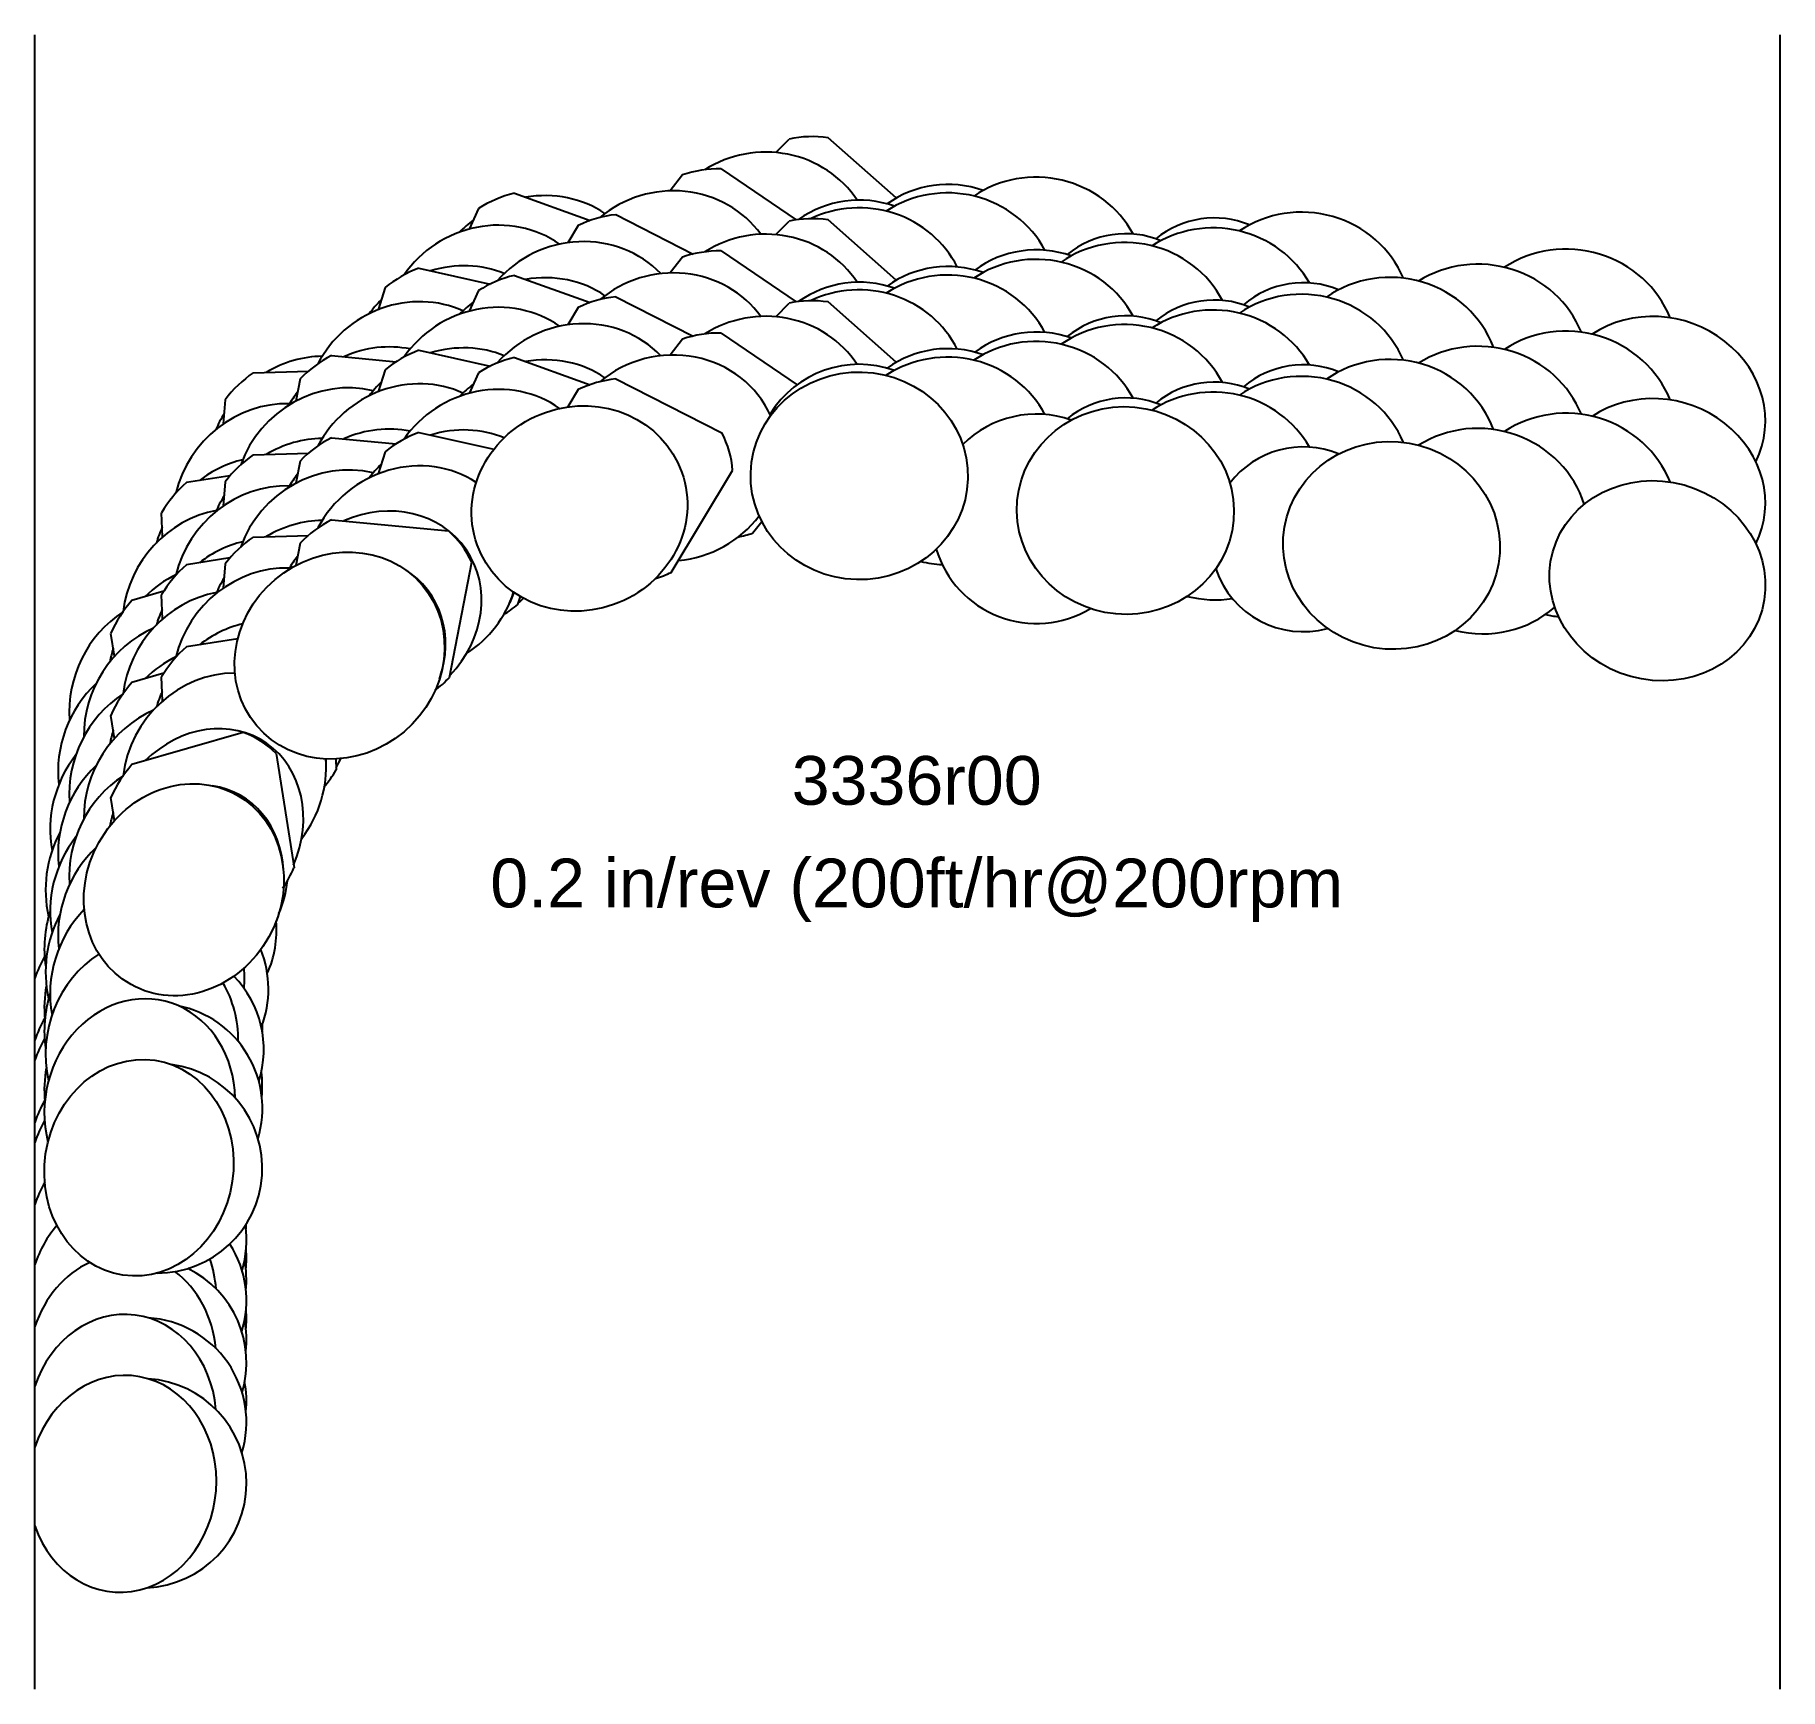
# Model space of a CAD drawing. Header units: inches. Extents: x -4.25 to 0, y -3.06 to 0.96.
import ezdxf
from ezdxf.enums import TextEntityAlignment as Align

# ---------------------------------------------------------------- set-up
doc = ezdxf.new("R2010")
doc.units = ezdxf.units.IN
doc.header["$MEASUREMENT"] = 0
for name, color, linetype, true_color in [('Blade_1', 30, 'Continuous', 0xff7f00), ('Blade_2', 7, 'Continuous', 0xcccc00), ('Blade_3', 7, 'Continuous', 0x00cc00), ('Blade_4', 7, 'Continuous', 0x00cccc), ('Blade_5', 7, 'Continuous', 0x0066cc), ('Blade_6', 190, 'Continuous', 0x7f00ff)]:
    doc.layers.add(name, color=color, linetype=linetype, true_color=true_color)
doc.layers.add('Gage_Line', color=7, linetype='Continuous')
doc.styles.get("Standard").update_dxf_attribs({"font": 'arial.ttf'})

msp = doc.modelspace()

# ---------------------------------------------------------------- linework, layer by layer
at = {"layer": 'Blade_1'}
for centre, major_axis, ratio, start_param, end_param in [((-2.2425, 0.2907), (0.2644, -0.0074), 0.95627, 6.757133, 8.345964), ((-1.5943, 0.2062), (0.2634, -0.0242), 0.956052, 6.837031, 8.575441), ((-2.9238, 0.2111), (0.2494, 0.0881), 0.939006, 6.681882, 8.399211), ((-1.8111, 0.186), (0.255, 0), 1, 7.514853, 8.483969), ((-0.9463, 0.1211), (0.2607, -0.0447), 0.955492, 6.79328, 8.657632), ((-2.2425, 0.0907), (0.2644, -0.0074), 0.95627, 6.757133, 8.345964), ((-1.1614, 0.1361), (0.225, 0), 1, 7.46016, 8.55819), ((-0.2987, 0.035), (0.2548, -0.0708), 0.915611, 6.10929, 8.753162), ((-2.9238, 0.0111), (0.2494, 0.0881), 0.939006, 6.681882, 8.399211), ((-1.5943, 0.0062), (0.2634, -0.0242), 0.956052, 6.837031, 8.575441), ((-1.8111, -0.014), (0.255, 0), 1, 7.514853, 8.483969), ((-1.1614, -0.0639), (0.225, 0), 1, 7.46016, 8.55819), ((-0.9463, -0.0789), (0.2607, -0.0447), 0.955492, 6.79328, 8.657632), ((-3.5081, -0.1472), (0.2018, 0.171), 0.918548, 6.867781, 8.420197), ((-0.2987, -0.165), (0.2548, -0.0708), 0.915611, 6.10929, 8.753162), ((-1.8111, -0.214), (0.255, 0), 1, 7.514853, 8.634754), ((-1.1614, -0.2639), (0.225, 0), 1, 7.46016, 8.770215), ((-3.5081, -0.3472), (0.2018, 0.171), 0.918548, 6.867781, 8.420197), ((-1.8111, -0.214), (0.255, 0), 1, 3.436745, 5.253736), ((-3.5016, -0.5506), (0.2014, 0.1714), 0.880537, 5.294634, 6.562041), ((-1.1614, -0.2639), (0.225, 0), 1, 3.468386, 4.978785), ((-3.8873, -0.7176), (0.1285, 0.2312), 0.895016, 7.14853, 8.421167), ((-3.8873, -0.9176), (0.1285, 0.2312), 0.895016, 7.14853, 8.421167), ((-3.8796, -1.118), (0.1282, 0.2313), 0.85264, 5.339143, 6.591919), ((-3.9966, -1.3947), (0.0389, 0.2616), 0.868508, 7.817125, 8.129038), ((-3.9966, -1.5947), (0.0389, 0.2616), 0.868508, 7.817125, 8.129038), ((-3.9512, -1.7962), (0.0373, 0.2523), 1, 3.284309, 6.295845), ((-3.9512, -1.5962), (0.0373, 0.2523), 1, 4.757248, 4.99483), ((-3.9898, -2.1635), (0.0222, 0.254), 1, 4.698568, 4.888085), ((-4.0367, -2.5649), (0.0232, 0.2635), 0.86378, 2.042772, 7.58536), ((-3.9898, -2.5635), (0.0222, 0.254), 1, 3.277902, 6.308605), ((-3.9898, -2.3635), (0.0222, 0.254), 1, 4.698568, 4.985596)]:
    msp.add_ellipse(centre, major_axis=major_axis, ratio=ratio, start_param=start_param, end_param=end_param, dxfattribs=at)
for centre, major_axis, ratio in [((-2.2425, -0.1093), (0.2644, -0.0074), 0.95627), ((-2.9238, -0.1889), (0.2494, 0.0881), 0.939006), ((-1.5943, -0.1938), (0.2634, -0.0242), 0.956052), ((-0.9463, -0.2789), (0.2607, -0.0447), 0.955492), ((-0.2987, -0.3649), (0.2548, -0.0708), 0.915611), ((-3.5081, -0.5472), (0.2018, 0.171), 0.918548), ((-3.8873, -1.1176), (0.1285, 0.2312), 0.895016), ((-3.9966, -1.7947), (0.0389, 0.2616), 0.868508)]:
    msp.add_ellipse(centre, major_axis=major_axis, ratio=ratio, dxfattribs=at)
at = {"layer": 'Blade_2'}
for p, q in [((-2.8354, 0.5269), (-2.6473, 0.431)), ((-2.9267, 0.5008), (-2.9521, 0.4586)), ((-2.9267, 0.3008), (-2.9521, 0.2586)), ((-2.8354, 0.3269), (-2.6473, 0.231)), ((-3.5281, 0.1836), (-3.3705, 0.1686)), ((-3.6042, 0.1267), (-3.6146, 0.0725)), ((-2.9267, 0.1008), (-2.9521, 0.0586)), ((-2.8354, 0.1269), (-2.577, -0.0047)), ((-3.5281, -0.0164), (-3.3705, -0.0314)), ((-3.6042, -0.0733), (-3.6146, -0.1275)), ((-2.7005, -0.3445), (-2.5509, -0.0961)), ((-3.5281, -0.2164), (-3.2431, -0.2435)), ((-3.6042, -0.2733), (-3.6146, -0.3275)), ((-3.2405, -0.6006), (-3.1862, -0.3195)), ((-3.936, -0.3904), (-4.0137, -0.4129)), ((-4.056, -0.549), (-4.0647, -0.493)), ((-3.936, -0.5904), (-4.0137, -0.6129)), ((-4.056, -0.749), (-4.0647, -0.693)), ((-3.7427, -0.7345), (-4.0137, -0.8129)), ((-3.6626, -0.7855), (-3.619, -1.0642)), ((-4.056, -0.949), (-4.0647, -0.893))]:
    msp.add_line(p, q, dxfattribs=at)
for centre, major_axis, ratio, start_param, end_param in [((-2.8136, 0.2781), (0.2543, 0.0728), 0.942109, 7.673418, 8.034545), ((-2.8136, 0.0781), (0.2543, 0.0728), 0.942109, 7.673418, 8.034545), ((-3.4223, -0.037), (0.2117, 0.1585), 0.922174, 7.673418, 8.034545), ((-3.4162, -0.0408), (0.2114, 0.159), 0.884899, 6.946172, 7.595004), ((-3.4162, -0.0408), (0.2114, 0.159), 0.884899, 8.137406, 8.288697), ((-2.8136, -0.1219), (0.2543, 0.0728), 0.942109, 7.673418, 8.034545), ((-3.4162, -0.2408), (0.2114, 0.159), 0.884899, 6.946172, 7.595004), ((-3.4223, -0.237), (0.2117, 0.1585), 0.922174, 7.673418, 8.034545), ((-2.8136, -0.1219), (0.2543, 0.0728), 0.942109, 6.091392, 6.474978), ((-3.4162, -0.2408), (0.2114, 0.159), 0.884899, 8.137406, 8.288697), ((-3.4162, -0.4408), (0.2114, 0.159), 0.884899, 4.894006, 7.595004), ((-3.4223, -0.437), (0.2117, 0.1585), 0.922174, 7.673418, 8.034545), ((-3.4223, -0.437), (0.2117, 0.1585), 0.922174, 6.087193, 6.479178), ((-3.4162, -0.4408), (0.2114, 0.159), 0.884899, 8.137406, 8.288697), ((-3.8343, -0.5795), (0.1418, 0.2233), 0.857492, 7.228221, 7.589144), ((-2.8136, -0.1219), (0.2543, 0.0728), 0.942109, 4.736517, 4.892953), ((-3.8419, -0.5786), (0.1421, 0.2231), 0.899147, 7.673418, 8.034545), ((-3.8343, -0.5795), (0.1418, 0.2233), 0.857492, 8.153363, 8.287058), ((-3.8343, -0.7795), (0.1418, 0.2233), 0.857492, 7.228221, 7.589144), ((-3.8419, -0.7786), (0.1421, 0.2231), 0.899147, 7.673418, 8.034545), ((-3.4223, -0.437), (0.2117, 0.1585), 0.922174, 4.711021, 4.892953), ((-3.8343, -0.9795), (0.1418, 0.2233), 0.857492, 4.897768, 7.589144), ((-3.8343, -0.7795), (0.1418, 0.2233), 0.857492, 8.153363, 8.287058), ((-3.8419, -0.9786), (0.1421, 0.2231), 0.899147, 6.082106, 6.484265), ((-3.8419, -0.9786), (0.1421, 0.2231), 0.899147, 7.673418, 8.034545), ((-3.8343, -0.9795), (0.1418, 0.2233), 0.857492, 8.153363, 8.287058), ((-3.8419, -0.9786), (0.1421, 0.2231), 0.899147, 4.680244, 4.892953), ((-3.9946, -1.2464), (0.0545, 0.2588), 0.873131, 7.740369, 8.260104), ((-3.9946, -1.6464), (0.0545, 0.2588), 0.873131, 4.975761, 8.36886), ((-3.9946, -1.4464), (0.0545, 0.2588), 0.873131, 7.740369, 8.260104), ((-3.9509, -1.6503), (0.0521, 0.2496), 1, 4.626582, 6.288256), ((-3.9509, -1.4503), (0.0521, 0.2496), 1, 4.865094, 4.939672), ((-3.9898, -2.015), (0.0222, 0.254), 1, 4.693083, 4.8837), ((-4.0367, -2.4163), (0.0232, 0.2635), 0.86378, 4.91271, 7.58536), ((-3.9898, -2.415), (0.0222, 0.254), 1, 4.504132, 6.308588), ((-3.9898, -2.215), (0.0222, 0.254), 1, 4.693083, 4.990033)]:
    msp.add_ellipse(centre, major_axis=major_axis, ratio=ratio, start_param=start_param, end_param=end_param, dxfattribs=at)
at = {"layer": 'Blade_3'}
for centre, major_axis, ratio, start_param, end_param in [((-2.7013, 0.3343), (0.2583, 0.0571), 0.945122, 6.668808, 8.361108), ((-2.2424, 0.3073), (0.255, 0), 1, 7.511612, 8.472618), ((-2.0264, 0.3269), (0.2642, -0.0128), 0.956214, 0.514697, 2.221917), ((-1.5938, 0.2555), (0.225, 0), 1, 7.461987, 8.539327), ((-1.3783, 0.2416), (0.2628, -0.0303), 0.95593, 6.892858, 8.571299), ((-2.7013, 0.1343), (0.2583, 0.0571), 0.945122, 6.668808, 8.361108), ((-2.0264, 0.1269), (0.2642, -0.0128), 0.956214, 0.514697, 2.221917), ((-0.7304, 0.156), (0.2594, -0.0515), 0.944174, 6.834887, 8.642965), ((-2.2424, 0.1073), (0.255, 0), 1, 7.511612, 8.472618), ((-3.3313, 0.064), (0.2209, 0.1454), 0.925715, 6.807845, 8.397171), ((-1.3783, 0.0416), (0.2628, -0.0303), 0.95593, 6.892858, 8.571299), ((-1.5938, 0.0555), (0.225, 0), 1, 7.461987, 8.539327), ((-0.7304, -0.044), (0.2594, -0.0515), 0.944174, 6.834887, 8.642965), ((-2.7013, -0.0657), (0.2583, 0.0571), 0.945122, 6.477117, 8.361108), ((-2.2424, -0.0927), (0.255, 0), 1, 7.511612, 8.874639), ((-2.0264, -0.0731), (0.2642, -0.0128), 0.956214, 0.514697, 2.221917), ((-3.3313, -0.136), (0.2209, 0.1454), 0.925715, 6.807845, 8.397171), ((-1.5938, -0.1445), (0.225, 0), 1, 7.461987, 8.539327), ((-1.3783, -0.1584), (0.2628, -0.0303), 0.95593, 6.892858, 8.571299), ((-0.7304, -0.244), (0.2594, -0.0515), 0.944174, 6.75487, 8.642965), ((-3.3313, -0.336), (0.2209, 0.1454), 0.925715, 6.658898, 8.397171), ((-3.7889, -0.4459), (0.1552, 0.2142), 0.903195, 7.036665, 8.409871), ((-2.7013, -0.0657), (0.2583, 0.0571), 0.945122, 4.57617, 5.457712), ((-2.0264, -0.0731), (0.2642, -0.0128), 0.956214, 4.50698, 4.705784), ((-3.7889, -0.6459), (0.1552, 0.2142), 0.903195, 7.036665, 8.409871), ((-3.3313, -0.336), (0.2209, 0.1454), 0.925715, 4.703911, 5.436182), ((-3.3256, -0.3402), (0.2205, 0.146), 0.889177, 5.284524, 5.423274), ((-1.3783, -0.1584), (0.2628, -0.0303), 0.95593, 4.572659, 4.990653), ((-0.7304, -0.244), (0.2594, -0.0515), 0.944174, 4.66431, 5.656244), ((-3.7889, -0.8459), (0.1552, 0.2142), 0.903195, 6.853937, 8.409871), ((-3.7889, -0.8459), (0.1552, 0.2142), 0.903195, 4.681325, 5.476231), ((-3.7815, -0.8473), (0.1549, 0.2144), 0.862263, 5.324467, 5.461807), ((-3.9895, -1.1008), (0.0699, 0.2551), 0.877671, 7.602923, 8.407008), ((-3.9895, -1.3008), (0.0699, 0.2551), 0.877671, 7.602923, 8.407008), ((-3.9895, -1.5008), (0.0699, 0.2551), 0.877671, 7.047204, 8.407008), ((-3.9895, -1.5008), (0.0699, 0.2551), 0.877671, 5.000647, 5.585343), ((-3.9476, -1.5071), (0.0669, 0.2461), 1, 4.669689, 5.754448), ((-4.0367, -2.2706), (0.0232, 0.2635), 0.86378, 6.741134, 7.58536), ((-3.9898, -2.0692), (0.0222, 0.254), 1, 4.702948, 4.991139), ((-4.0367, -2.2706), (0.0232, 0.2635), 0.86378, 4.924399, 5.792239), ((-3.9898, -2.2692), (0.0222, 0.254), 1, 4.509829, 5.914111)]:
    msp.add_ellipse(centre, major_axis=major_axis, ratio=ratio, start_param=start_param, end_param=end_param, dxfattribs=at)
at = {"layer": 'Blade_4'}
for p, q in [((-2.5791, 0.6385), (-2.3964, 0.5142)), ((-2.6729, 0.6237), (-2.7031, 0.5849)), ((-2.5791, 0.4385), (-2.3964, 0.3142)), ((-3.3148, 0.3965), (-3.1416, 0.3577)), ((-2.6729, 0.4237), (-2.7031, 0.3849)), ((-3.3971, 0.3491), (-3.4142, 0.2954)), ((-2.6729, 0.2237), (-2.7031, 0.1849)), ((-2.5791, 0.2385), (-2.3938, 0.1125)), ((-3.3148, 0.1965), (-3.1416, 0.1577)), ((-3.3971, 0.1491), (-3.4142, 0.0954)), ((-3.3148, -0.0035), (-3.1321, -0.0444)), ((-3.3971, -0.0509), (-3.4142, -0.1046)), ((-3.7749, -0.1092), (-3.8811, -0.1259)), ((-3.939, -0.258), (-3.9414, -0.1993)), ((-2.5022, -0.2489), (-2.4799, -0.2202)), ((-3.7749, -0.3092), (-3.8811, -0.3259)), ((-3.939, -0.458), (-3.9414, -0.3993)), ((-3.0738, -0.4228), (-3.0677, -0.4034)), ((-3.756, -0.5062), (-3.8811, -0.5259)), ((-3.939, -0.658), (-3.9414, -0.5993)), ((-3.5172, -0.7991), (-3.5162, -0.8254))]:
    msp.add_line(p, q, dxfattribs=at)
for centre, major_axis, ratio, start_param, end_param in [((-2.5876, 0.3874), (0.2613, 0.0412), 0.948046, 1.390233, 1.75136), ((-2.5876, 0.1874), (0.2613, 0.0412), 0.948046, 1.390233, 1.75136), ((-3.2355, 0.1632), (0.2293, 0.1318), 0.929169, 7.673418, 8.034545), ((-3.2301, 0.1587), (0.2289, 0.1325), 0.89337, 6.879799, 7.597281), ((-3.2301, 0.1587), (0.2289, 0.1325), 0.89337, 8.131422, 8.301242), ((-2.5876, -0.0126), (0.2613, 0.0412), 0.948046, 1.390233, 1.75136), ((-3.2355, -0.0368), (0.2293, 0.1318), 0.929169, 7.673418, 8.034545), ((-3.2301, -0.0413), (0.2289, 0.1325), 0.89337, 6.879799, 7.597281), ((-3.2301, -0.0413), (0.2289, 0.1325), 0.89337, 8.131422, 8.301242), ((-3.2301, -0.2413), (0.2289, 0.1325), 0.89337, 6.879799, 7.597281), ((-3.2355, -0.2368), (0.2293, 0.1318), 0.929169, 7.673418, 8.034545), ((-3.7215, -0.3142), (0.1675, 0.2047), 0.866954, 7.132301, 7.591767), ((-3.2301, -0.2413), (0.2289, 0.1325), 0.89337, 8.131422, 8.301242), ((-3.7288, -0.3123), (0.1678, 0.2045), 0.907159, 7.673418, 8.034545), ((-3.7215, -0.3142), (0.1675, 0.2047), 0.866954, 8.148145, 8.303564), ((-2.5876, -0.0126), (0.2613, 0.0412), 0.948046, 4.755059, 4.892953), ((-3.7215, -0.5142), (0.1675, 0.2047), 0.866954, 7.132301, 7.591767), ((-3.7288, -0.5123), (0.1678, 0.2045), 0.907159, 7.673418, 8.034545), ((-3.2355, -0.2368), (0.2293, 0.1318), 0.929169, 4.729582, 4.892953), ((-3.2301, -0.2413), (0.2289, 0.1325), 0.89337, 4.89335, 4.956364), ((-3.7215, -0.5142), (0.1675, 0.2047), 0.866954, 8.148145, 8.303564), ((-3.7215, -0.7142), (0.1675, 0.2047), 0.866954, 7.132301, 7.591767), ((-3.7288, -0.7123), (0.1678, 0.2045), 0.907159, 7.673418, 8.034545), ((-3.7215, -0.7142), (0.1675, 0.2047), 0.866954, 8.148145, 8.303564), ((-3.9763, -0.9511), (0.085, 0.2505), 0.882129, 7.476181, 8.421876), ((-3.7215, -0.7142), (0.1675, 0.2047), 0.866954, 4.896378, 4.98812), ((-3.7288, -0.7123), (0.1678, 0.2045), 0.907159, 4.694793, 4.892953), ((-3.9763, -1.1511), (0.085, 0.2505), 0.882129, 7.476181, 8.421876), ((-3.9763, -1.3511), (0.085, 0.2505), 0.882129, 7.356244, 8.421876), ((-3.9362, -1.3594), (0.0813, 0.2417), 1, 4.665321, 5.423176), ((-3.9763, -1.3511), (0.085, 0.2505), 0.882129, 4.97716, 5.168473), ((-4.0367, -2.1198), (0.0232, 0.2635), 0.86378, 7.157582, 7.58536), ((-3.9898, -1.9184), (0.0222, 0.254), 1, 4.694176, 4.747957), ((-3.9898, -2.1184), (0.0222, 0.254), 1, 4.499572, 5.370247), ((-4.0367, -2.1198), (0.0232, 0.2635), 0.86378, 4.90348, 5.187755)]:
    msp.add_ellipse(centre, major_axis=major_axis, ratio=ratio, start_param=start_param, end_param=end_param, dxfattribs=at)
at = {"layer": 'Blade_5'}
for centre, major_axis, ratio, start_param, end_param in [((-2.4727, 0.4277), (0.2633, 0.0252), 0.950879, 6.747116, 8.347541), ((-2.0267, 0.3455), (0.255, 0), 1, 7.511774, 8.473529), ((-1.8104, 0.3651), (0.2639, -0.0183), 0.956144, 6.826334, 8.537428), ((-3.1353, 0.2509), (0.2369, 0.1177), 0.932536, 6.747284, 8.392421), ((-1.3777, 0.2939), (0.225, 0), 1, 7.46339, 8.539426), ((-1.1623, 0.28), (0.2619, -0.0371), 0.955756, 6.80303, 8.613142), ((-2.4727, 0.2277), (0.2633, 0.0252), 0.950879, 6.747116, 8.347541), ((-1.8104, 0.1651), (0.2639, -0.0183), 0.956144, 6.826334, 8.537428), ((-0.5144, 0.1943), (0.2576, -0.06), 0.937434, 6.859816, 8.704872), ((-2.0267, 0.1455), (0.255, 0), 1, 7.511774, 8.473529), ((-1.1623, 0.08), (0.2619, -0.0371), 0.955756, 6.80303, 8.613142), ((-3.1353, 0.0509), (0.2369, 0.1177), 0.932536, 6.747284, 8.392421), ((-1.3777, 0.0939), (0.225, 0), 1, 7.46339, 8.539426), ((-2.4727, 0.0277), (0.2633, 0.0252), 0.950879, 6.747116, 8.347541), ((-2.0267, -0.0545), (0.255, 0), 1, 7.511774, 8.473529), ((-1.8104, -0.0349), (0.2639, -0.0183), 0.956144, 6.826334, 8.537428), ((-0.5144, -0.0057), (0.2576, -0.06), 0.937434, 6.859816, 8.704872), ((-1.3777, -0.1061), (0.225, 0), 1, 7.46339, 8.539426), ((-1.1623, -0.12), (0.2619, -0.0371), 0.955756, 6.80303, 8.613142), ((-3.1353, -0.1491), (0.2369, 0.1177), 0.932536, 6.747284, 8.392421), ((-3.6616, -0.1877), (0.1798, 0.194), 0.91104, 6.952729, 8.411068), ((-0.5144, -0.2057), (0.2576, -0.06), 0.937434, 6.859816, 8.704872), ((-3.6616, -0.3877), (0.1798, 0.194), 0.91104, 6.952729, 8.411068), ((-3.6616, -0.5877), (0.1798, 0.194), 0.91104, 6.952729, 8.411068), ((-0.5144, -0.2057), (0.2576, -0.06), 0.937434, 4.709508, 4.832074), ((-3.9546, -0.807), (0.0999, 0.2449), 0.886507, 7.371903, 8.410774), ((-3.9546, -1.007), (0.0999, 0.2449), 0.886507, 7.371903, 8.410774), ((-3.9546, -1.207), (0.0999, 0.2449), 0.886507, 7.371903, 8.410774), ((-3.9165, -1.2171), (0.0955, 0.2364), 1, 4.673345, 5.185768), ((-4.0367, -1.5735), (0.0232, 0.2635), 0.86378, 7.35948, 7.58536), ((-4.0367, -1.7735), (0.0232, 0.2635), 0.86378, 7.35948, 7.58536), ((-4.0367, -1.9735), (0.0232, 0.2635), 0.86378, 7.35948, 7.58536), ((-3.9898, -1.9721), (0.0222, 0.254), 1, 4.508695, 4.944706)]:
    msp.add_ellipse(centre, major_axis=major_axis, ratio=ratio, start_param=start_param, end_param=end_param, dxfattribs=at)
at = {"layer": 'Blade_6'}
for p, q in [((-2.446, 0.6783), (-2.4134, 0.7112)), ((-2.1522, 0.5675), (-2.3184, 0.7144)), ((-3.0823, 0.5789), (-2.8981, 0.5126)), ((-3.1698, 0.5419), (-3.1925, 0.4916)), ((-2.446, 0.4783), (-2.4134, 0.5112)), ((-2.1522, 0.3675), (-2.3184, 0.5144)), ((-3.1698, 0.3419), (-3.1925, 0.2916)), ((-3.0823, 0.3789), (-2.8981, 0.3126)), ((-2.446, 0.2783), (-2.4134, 0.3112)), ((-2.1522, 0.1675), (-2.3184, 0.3144)), ((-3.0823, 0.1789), (-2.8981, 0.1126)), ((-3.7182, 0.1416), (-3.5841, 0.1457)), ((-3.1698, 0.1419), (-3.1925, 0.0916)), ((-3.7869, 0.076), (-3.7913, 0.017)), ((-3.7182, -0.0584), (-3.5841, -0.0543)), ((-3.7869, -0.124), (-3.7913, -0.183)), ((-3.7182, -0.2584), (-3.5841, -0.2543)), ((-3.7869, -0.324), (-3.7913, -0.383))]:
    msp.add_line(p, q, dxfattribs=at)
for centre, major_axis, ratio, start_param, end_param in [((-2.3575, 0.4648), (0.2643, 0.0089), 0.95362, 1.390233, 1.75136), ((-3.0311, 0.3362), (0.2436, 0.1031), 0.935815, 7.673418, 8.034545), ((-3.0267, 0.3306), (0.2432, 0.104), 0.901499, 6.801351, 7.595562), ((-3.0267, 0.3306), (0.2432, 0.104), 0.901499, 8.126519, 8.295478), ((-2.3575, 0.2648), (0.2643, 0.0089), 0.95362, 1.390233, 1.75136), ((-3.0311, 0.1362), (0.2436, 0.1031), 0.935815, 7.673418, 8.034545), ((-3.0267, 0.1306), (0.2432, 0.104), 0.901499, 6.801351, 7.595562), ((-3.0267, 0.1306), (0.2432, 0.104), 0.901499, 8.126519, 8.295478), ((-2.3575, 0.0648), (0.2643, 0.0089), 0.95362, 1.390233, 1.75136), ((-3.5812, -0.0662), (0.1908, 0.1832), 0.876092, 7.031395, 7.59299), ((-3.0311, -0.0638), (0.2436, 0.1031), 0.935815, 7.673418, 8.034545), ((-3.0267, -0.0694), (0.2432, 0.104), 0.901499, 6.801351, 7.595562), ((-3.588, -0.0632), (0.1911, 0.1828), 0.914836, 7.673418, 8.034545), ((-3.0267, -0.0694), (0.2432, 0.104), 0.901499, 8.126519, 8.295478), ((-3.5812, -0.0662), (0.1908, 0.1832), 0.876092, 8.142864, 8.309122), ((-3.5812, -0.2662), (0.1908, 0.1832), 0.876092, 7.031395, 7.59299), ((-3.588, -0.2632), (0.1911, 0.1828), 0.914836, 7.673418, 8.034545), ((-3.5812, -0.2662), (0.1908, 0.1832), 0.876092, 8.142864, 8.309122), ((-3.5812, -0.4662), (0.1908, 0.1832), 0.876092, 7.031395, 7.59299), ((-3.588, -0.4632), (0.1911, 0.1828), 0.914836, 7.673418, 8.034545), ((-3.5812, -0.4662), (0.1908, 0.1832), 0.876092, 8.142864, 8.309122), ((-3.925, -0.6597), (0.1144, 0.2385), 0.890802, 7.251523, 8.429716), ((-3.925, -0.8597), (0.1144, 0.2385), 0.890802, 7.251523, 8.429716), ((-3.925, -1.0597), (0.1144, 0.2385), 0.890802, 7.251523, 8.429716), ((-3.8889, -1.0716), (0.1094, 0.2304), 1, 4.735051, 5.058991), ((-4.0367, -1.4222), (0.0232, 0.2635), 0.86378, 7.362842, 7.58536), ((-4.0367, -1.6222), (0.0232, 0.2635), 0.86378, 7.362842, 7.58536), ((-4.0367, -1.8222), (0.0232, 0.2635), 0.86378, 7.362842, 7.58536)]:
    msp.add_ellipse(centre, major_axis=major_axis, ratio=ratio, start_param=start_param, end_param=end_param, dxfattribs=at)
at = {"layer": 'Gage_Line'}
for p, q in [((-4.25, -3.0649), (-4.25, 0.9648)), ((0, -3.0649), (0, 0.9648))]:
    msp.add_line(p, q, dxfattribs=at)

# ---------------------------------------------------------------- texts
for s, p in [('3336r00', (-2.1026, -0.8512)), ('0.2 in/rev (200ft/hr@200rpm', (-2.1026, -1.1012))]:
    msp.add_text(s, height=0.11875).set_placement(p, align=Align.MIDDLE_CENTER)

doc.saveas('drawing.dxf')
